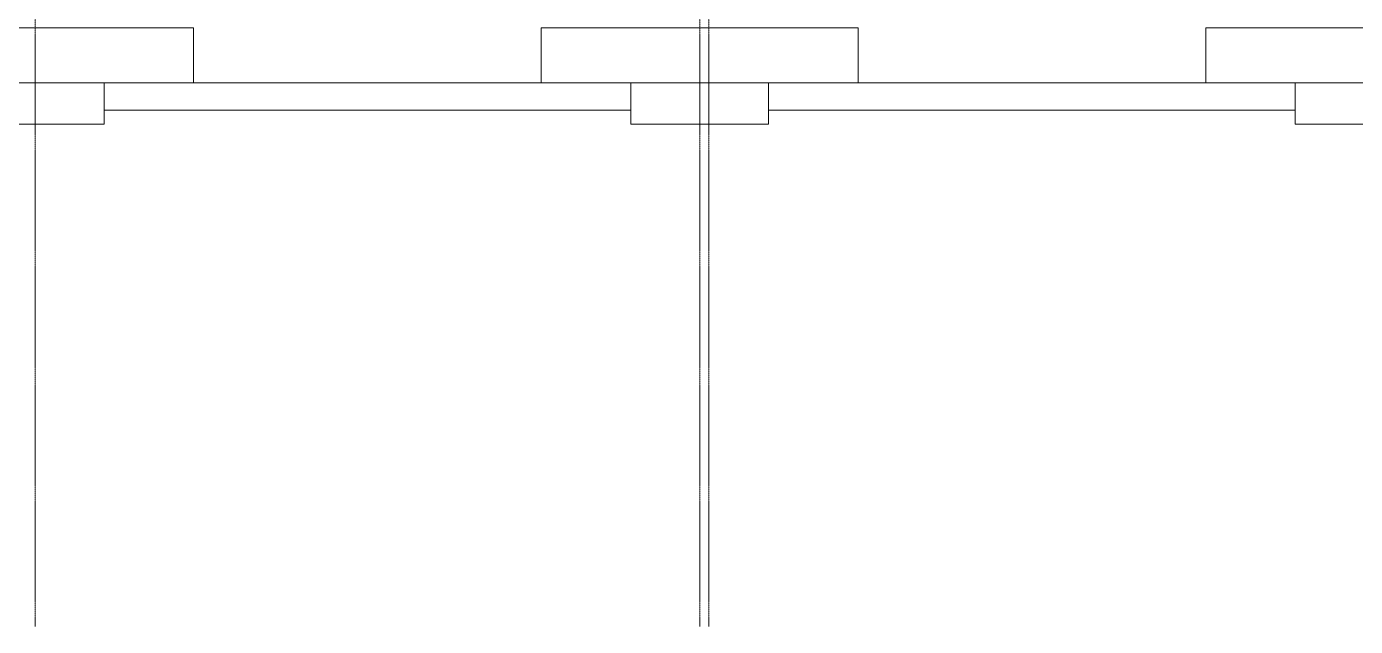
# Model space of a CAD drawing. Header units: inches. Extents: x 21386 to 98862, y -290 to 853.
# Drawn here: x 35920 to 36499, y -273 to -11 of the extents above; entities that cross this region are included whole.
import ezdxf

# ---------------------------------------------------------------- set-up
doc = ezdxf.new("R2010")
doc.units = ezdxf.units.IN
doc.header["$MEASUREMENT"] = 0
doc.linetypes.add('Grid Line 1_2_', pattern=[0.875, 0.5, -0.125, 0.125, -0.125])
doc.layers.add('S-FNDN', color=32, linetype='Continuous', lineweight=13)
doc.layers.add('S-GRID', color=1, linetype='Continuous', lineweight=9)

# ---------------------------------------------------------------- blocks, each defined once
blk = doc.blocks.new('Struct_Xcel_Sports Complex_rvt-4-Building Section - East_West looking South')
at = {"layer": 'S-FNDN', "color": 8, "lineweight": 9}
for p, q in [((-26049.89, -12), (-25911.89, -12)), ((-25911.89, -12), (-25911.89, -36)), ((-25760.39, -12), (-25622.39, -12)), ((-25760.39, -36), (-25760.39, -12)), ((-25622.39, -12), (-25622.39, -36)), ((-25470.89, -12), (-25332.89, -12)), ((-25470.89, -36), (-25470.89, -12)), ((-25911.89, -36), (-26049.89, -36)), ((-25950.89, -54), (-25950.89, -36)), ((-25911.89, -36), (-25760.39, -36)), ((-25622.39, -36), (-25760.39, -36)), ((-25721.39, -36), (-25721.39, -54)), ((-25661.39, -54), (-25661.39, -36)), ((-25622.39, -36), (-25470.89, -36)), ((-25332.89, -36), (-25470.89, -36)), ((-25431.89, -36), (-25431.89, -54)), ((-25721.39, -48), (-25950.89, -48)), ((-25431.89, -48), (-25661.39, -48)), ((-25950.89, -54), (-26010.89, -54)), ((-25661.39, -54), (-25721.39, -54)), ((-25371.89, -54), (-25431.89, -54))]:
    blk.add_line(p, q, dxfattribs=at)

msp = doc.modelspace()

# ---------------------------------------------------------------- linework, layer by layer
at = {"layer": 'S-GRID', "linetype": 'Grid Line 1_2_'}
for p, q in [((35923.96, -273.16), (35923.96, 671.89)), ((35923.96, -273.16), (35923.96, 671.89)), ((36213.46, -273.16), (36213.46, 671.89)), ((36213.46, -273.16), (36213.46, 671.89)), ((36217.46, -273.16), (36217.46, 671.89))]:
    msp.add_line(p, q, dxfattribs=at)

# ---------------------------------------------------------------- block references
at = {"color": 170, "lineweight": 5}
msp.add_blockref('Struct_Xcel_Sports Complex_rvt-4-Building Section - East_West looking South', (61904.85, 0), dxfattribs=at)

doc.saveas('drawing.dxf')
